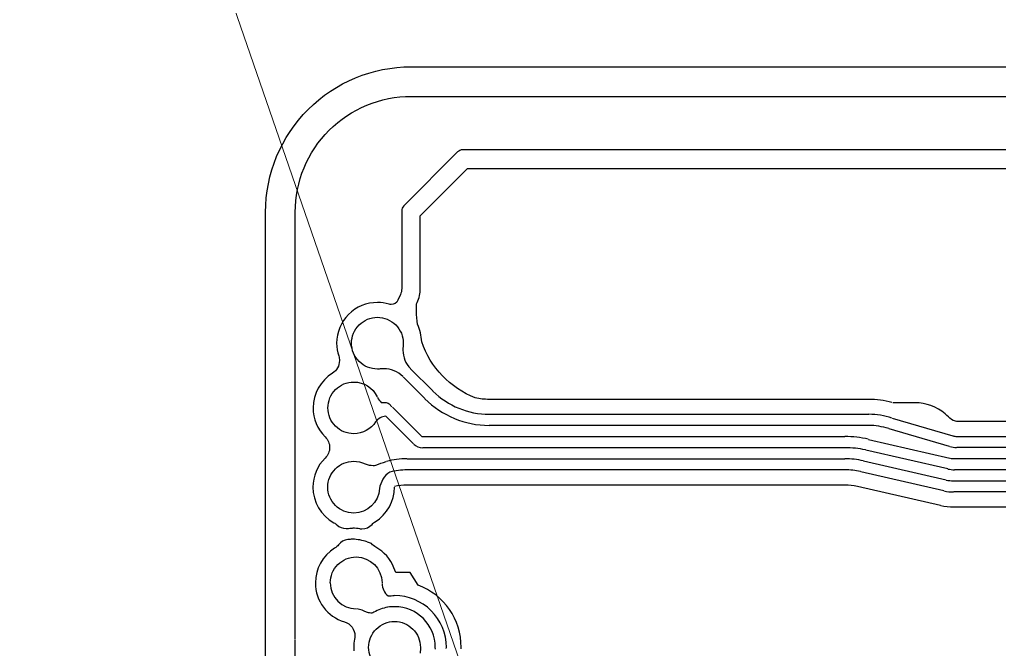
# Model space of a CAD drawing. Extents: x 1548 to 1929, y -174 to 95.
# Drawn here: x 1582.44 to 1589.17, y 51.67 to 56 of the extents above; entities that cross this region are included whole.
import ezdxf

# ---------------------------------------------------------------- set-up
doc = ezdxf.new("R2010")
doc.units = 0
doc.layers.add('gbr-dxf_layer0', color=7, linetype='Continuous')
doc.layers.add('gbr-outline-dxf_layer1', color=2, linetype='Continuous')
doc.layers.add('備註', color=1, linetype='Continuous', lineweight=5)

msp = doc.modelspace()

# ---------------------------------------------------------------- linework, layer by layer
at = {"layer": 'gbr-dxf_layer0'}
for p, q in [((1585.1224, 53.6021), (1585.2748, 53.4498)), ((1585.2198, 53.397), (1585.0706, 53.5462)), ((1588.5854, 53.3682), (1588.434, 53.3682)), ((1584.9971, 53.3382), (1585.1947, 53.1406)), ((1585.6637, 53.2892), (1588.2681, 53.2892)), ((1588.4282, 53.2633), (1588.8458, 53.1409)), ((1588.2667, 53.213), (1585.6623, 53.213)), ((1588.8229, 53.0682), (1588.4093, 53.1894)), ((1585.2043, 53.136), (1588.104, 53.136)), ((1588.2676, 53.1171), (1588.8264, 52.9883)), ((1588.8744, 53.137), (1606.7793, 53.137)), ((1588.1053, 53.0598), (1585.2056, 53.0598)), ((1588.8107, 52.9137), (1588.2479, 53.0435)), ((1606.7816, 53.0608), (1588.8726, 53.0608)), ((1585.099, 52.9836), (1588.1037, 52.9836)), ((1588.2333, 52.9685), (1588.7992, 52.8379)), ((1588.8569, 52.9846), (1606.7803, 52.9846)), ((1588.1051, 52.9074), (1585.1009, 52.9074)), ((1588.7835, 52.7633), (1588.2136, 52.8949)), ((1606.7817, 52.9084), (1588.8583, 52.9084)), ((1588.8511, 52.832), (1601.4851, 52.832)), ((1601.4826, 52.7558), (1588.8526, 52.7558))]:
    msp.add_line(p, q, dxfattribs=at)
at = {"layer": 'gbr-dxf_layer0', "linetype": 'Continuous'}
for points in [[(1584.3299, 51.7428), (1584.3299, 54.6766, -0.414217), (1585.1264, 55.4731), (1606.6578, 55.4731, -0.202307), (1617.3278, 50.9715, 0.202316), (1618.548, 50.4566), (1624.0479, 50.4566, 0.202311), (1625.2681, 50.9715, -0.202307), (1635.9381, 55.4731), (1666.9465, 55.4731, -0.414216), (1667.743, 54.6766), (1667.743, 46.8113, -0.038221), (1667.7432, 46.8055), (1667.7432, 43.6418)], [(1606.782, 55.1058), (1585.4805, 55.1058, 0.199561), (1585.445, 55.0911), (1585.076, 54.7204, 0.19839), (1585.0614, 54.6851), (1585.0614, 54.1531)], [(1585.1635, 53.9956), (1585.1635, 54.0479), (1585.1681, 54.0578, 0.107369), (1585.1889, 54.1528), (1585.1889, 54.6532), (1585.5125, 54.9783), (1606.782, 54.9783, -0.090349), (1611.8609, 54.053, 0.130846), (1611.9956, 54.0014, -0.003811), (1612.199, 53.9206), (1612.4434, 53.8119), (1612.5485, 53.7733, -0.022758), (1613.724, 53.1947, 0.214141), (1613.9242, 53.0824, -0.021901), (1614.9907, 52.4098, -0.004328), (1615.1939, 52.2663, 0.26805), (1615.4197, 52.1005, -0.021115), (1616.3608, 51.3308, 0.308378), (1616.5942, 51.1185, -0.012228), (1617.0977, 50.6262, 0.04313), (1617.3842, 50.3789)], [(1585.0614, 54.153, -0.107365), (1585.0523, 54.1109), (1585.0346, 54.0725, -0.292892), (1584.9892, 54.0434, -0.072004), (1584.975, 54.0454)], [(1584.9743, 54.0456, 0.072401), (1584.8945, 54.0573, 0.414219), (1584.6146, 53.7774)], [(1585.6613, 53.3913, -0.053544), (1585.5666, 53.4015, -0.218057), (1585.1986, 53.7868, 0.102858), (1585.1696, 53.9077, -0.034477), (1585.1635, 53.9956)], [(1584.7167, 53.7774, -0.414223), (1584.8945, 53.9552, -0.414223), (1585.0723, 53.7774, -0.029766), (1585.0711, 53.7564)], [(1584.6146, 53.7769, 0.079329), (1584.6286, 53.6898, -0.080162), (1584.6338, 53.6578, -0.259537), (1584.5857, 53.5714, 0.260292), (1584.4526, 53.3331, 0.201094), (1584.5362, 53.1338, -0.200774), (1584.5664, 53.0614, -0.201689), (1584.5359, 52.9887, 0.201766), (1584.4518, 52.7888)], [(1584.9372, 53.6024, 0.023729), (1584.92, 53.6014, -0.035998), (1584.8945, 53.5996, -0.414223), (1584.7167, 53.7774)], [(1584.5546, 53.3331, -0.414223), (1584.7324, 53.5109, -0.288464), (1584.8927, 53.41)], [(1584.895, 53.4057, 0.118639), (1584.9214, 53.3712), (1584.9469, 53.3712, -0.208539), (1584.9753, 53.36), (1584.9943, 53.341)], [(1588.4277, 53.37, 0.066279), (1588.2681, 53.3913), (1585.6624, 53.3913)], [(1613.6986, 51.1647, 0.024087), (1613.1634, 51.513, 0.003474), (1613.0116, 51.6003, 0.003587), (1612.9989, 51.6074, 0.12902), (1606.7817, 53.2389), (1588.8734, 53.2389), (1588.8493, 53.246, -0.059853), (1588.8048, 53.2811), (1588.7929, 53.2927, 0.176153), (1588.5854, 53.3682)], [(1585.142, 53.0856), (1584.9523, 53.2752, 0.225389), (1584.8822, 53.2373, -0.255823), (1584.7324, 53.1553, -0.414223), (1584.5546, 53.3331)], [(1584.5539, 52.7888, -0.414223), (1584.7317, 52.9666, -0.114193), (1584.8098, 52.9485, 0.091262), (1584.8655, 52.9383)], [(1584.8668, 52.9383, 0.026536), (1584.8833, 52.9393, -0.034931), (1584.9552, 52.9644)], [(1585.0989, 52.9074, 0.063828), (1584.9804, 52.8922, 0.224578), (1584.9092, 52.7787, -0.397641), (1584.7317, 52.611, -0.414223), (1584.5539, 52.7888)], [(1584.4518, 52.7888, 0.272716), (1584.5961, 52.544, -0.057589), (1584.615, 52.5304)], [(1584.788, 52.5022, 0.209882), (1584.8579, 52.5329, -0.069939), (1584.8796, 52.5511, 0.259234), (1585.0117, 52.7889)], [(1585.0116, 52.7949, -0.059995), (1585.099, 52.8056), (1588.1051, 52.8056, -0.056773), (1588.1904, 52.7957), (1588.7607, 52.6641)], [(1588.7636, 52.6633, 0.054677), (1588.8509, 52.6537), (1589.2179, 52.6537)], [(1584.6817, 52.5046, 0.012116), (1584.6861, 52.5048, -0.026726), (1584.7239, 52.5068)], [(1584.6906, 52.4286, 0.197584), (1584.6275, 52.3934, -0.090038), (1584.6007, 52.369, 0.25917), (1584.4686, 52.1313)], [(1585.4696, 51.6773, 0.006209), (1585.4697, 51.6883, 0.312227), (1585.1734, 52.1165), (1585.1196, 52.2036), (1585.021, 52.2036), (1585.0083, 52.2356, 0.17254), (1584.8841, 52.3761, -0.0957), (1584.8546, 52.4008, -0.005742), (1584.8253, 52.4116)], [(1584.5707, 52.1312, -0.414223), (1584.7485, 52.309, -0.412504), (1584.9263, 52.1322)], [(1584.4686, 52.1312, 0.331268), (1584.668, 51.8633, -0.330615), (1584.7402, 51.7659, -0.051613), (1584.7381, 51.7451, 0.051258), (1584.7322, 51.6882, 0.021229), (1584.7333, 51.6646)], [(1584.9263, 52.1276, 0.226527), (1584.9687, 52.0412, -0.028905), (1585.0096, 52.0438)], [(1584.9645, 51.9636, 0.090643), (1584.8702, 51.9289, -0.201188), (1584.841, 51.9249, -0.152052), (1584.8263, 51.9274, 0.060989), (1584.7539, 51.9535)], [(1584.8343, 51.6882, -0.414223), (1585.0121, 51.866, -0.414223), (1585.1899, 51.6882, -0.015545), (1585.1895, 51.6773, -0.044043), (1585.1894, 51.6706, 0.025203), (1585.1883, 51.6479)], [(1584.3296, 45.105, -0.01422), (1584.3299, 45.115), (1584.3299, 51.7368)], [(1585.0279, 51.5111, -0.022428), (1585.0121, 51.5104, -0.414223), (1584.8343, 51.6882)]]:
    msp.add_lwpolyline(points, format="xyb", dxfattribs=at)
at = {"layer": 'gbr-dxf_layer0'}
for centre, radius, start, end in [((1585.2525, 53.7309), 0.1831, 172.57589, 179.97736), ((1585.2525, 53.731), 0.1831, 180.38863, 224.33161), ((1584.9385, 53.4192), 0.1831, 44.79396, 89.99872), ((1585.6624, 53.8373), 0.5481, 225.16597, 270.0003), ((1585.6624, 53.8373), 0.6243, 224.99994, 269.86703), ((1588.2681, 52.7814), 0.5077, 71.76275, 89.83356), ((1588.2681, 52.7814), 0.4315, 71.45535, 89.99799), ((1585.2043, 53.1479), 0.0119, 225.03667, 266.77753), ((1588.1051, 52.4259), 0.7102, 76.98188, 89.97756), ((1588.8725, 53.2325), 0.0955, 254.54132, 269.99517), ((1585.2043, 53.1479), 0.0881, 226.43678, 269.9897), ((1588.1051, 52.4259), 0.634, 77.21653, 89.85903), ((1588.8725, 53.2325), 0.1717, 253.75338, 269.3318), ((1585.0989, 52.4372), 0.5464, 90.19862, 105.02758), ((1588.1047, 52.4259), 0.5578, 76.92978, 89.95245), ((1588.8571, 53.1144), 0.1298, 256.97922, 269.3924), ((1588.1047, 52.4259), 0.4816, 77.23615, 89.79826), ((1588.8571, 53.1144), 0.206, 257.42984, 269.91661), ((1588.8507, 53.0565), 0.2245, 257.1229, 269.63358), ((1588.8506, 53.0565), 0.3007, 257.42205, 270.00127), ((1584.6801, 52.5997), 0.095, 227.32747, 269.98113), ((1584.7238, 52.1512), 0.3556, 81.98061, 89.57737), ((1584.788, 52.5972), 0.095, 261.82638, 269.4164), ((1584.7239, 52.1513), 0.2793, 90.47206, 96.70297), ((1584.7238, 52.1512), 0.2794, 69.15553, 89.99747), ((1584.7485, 52.1312), 0.1778, 180, 270), ((1585.0122, 51.6882), 0.3557, 0, 90.00483), ((1585.0121, 51.6882), 0.2795, 90.00862, 99.57075), ((1585.0122, 51.6882), 0.2795, 0.26084, 89.55867), ((1585.6468, 51.6736), 0.3554, 178.74886, 179.79679), ((1585.0121, 51.6887), 0.2795, 358.78474, 359.90719), ((1585.0121, 51.6887), 0.3557, 358.54059, 359.68482)]:
    msp.add_arc(centre, radius, start, end, dxfattribs=at)
at = {"layer": 'gbr-outline-dxf_layer1', "linetype": 'Continuous'}
msp.add_lwpolyline([(1584.1264, 43.0766), (1584.1264, 54.6765, -0.414215), (1585.1264, 55.6765), (1606.6575, 55.6765, -0.202321), (1617.474, 51.113, 0.202214), (1618.548, 50.66), (1624.0479, 50.66, 0.202309), (1625.1223, 51.1134, -0.202312), (1635.9384, 55.6765), (1666.9464, 55.6765, -0.414215), (1667.9464, 54.6765), (1667.9464, 43.0766, -0.414215), (1666.9464, 42.0766), (1636.3529, 42.0766, 0.196013), (1634.6051, 41.3639, -0.196007), (1624.0479, 37.0601), (1618.548, 37.0601, -0.196007), (1607.9907, 41.3639, 0.196009), (1606.243, 42.0766), (1585.1264, 42.0766, -0.414215)], format="xyb", close=True, dxfattribs=at)
at = {"layer": '備註', "linetype": 'Continuous'}
msp.add_line((1582.4374, 60.346), (1587.2506, 46.4129), dxfattribs=at)

doc.saveas('drawing.dxf')
